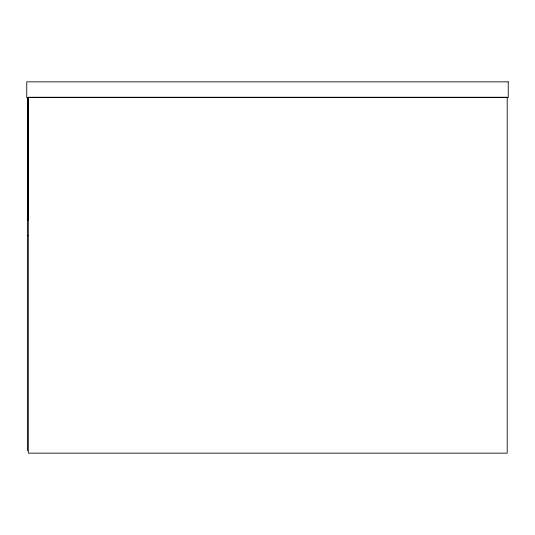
<?xml version="1.0" encoding="UTF-8"?>
<svg xmlns="http://www.w3.org/2000/svg" width="535" height="535" viewBox="0 0 535 535"><rect width="100%" height="100%" fill="white"/><g stroke="black" fill="none" stroke-linecap="round" stroke-linejoin="round"><path stroke-width="0.8" d="M27.379 220.534L28.315 220.534M27.379 235.601L28.315 235.601M28.061 97.551L28.061 220.547M27.379 97.35L27.379 450.744M508.25 81.848L26.75 81.848L26.75 97.551L508.25 97.551L508.25 81.848M507.2 97.256L28.315 97.256L28.315 453.152L507.2 453.152L507.2 97.256"/></g></svg>
